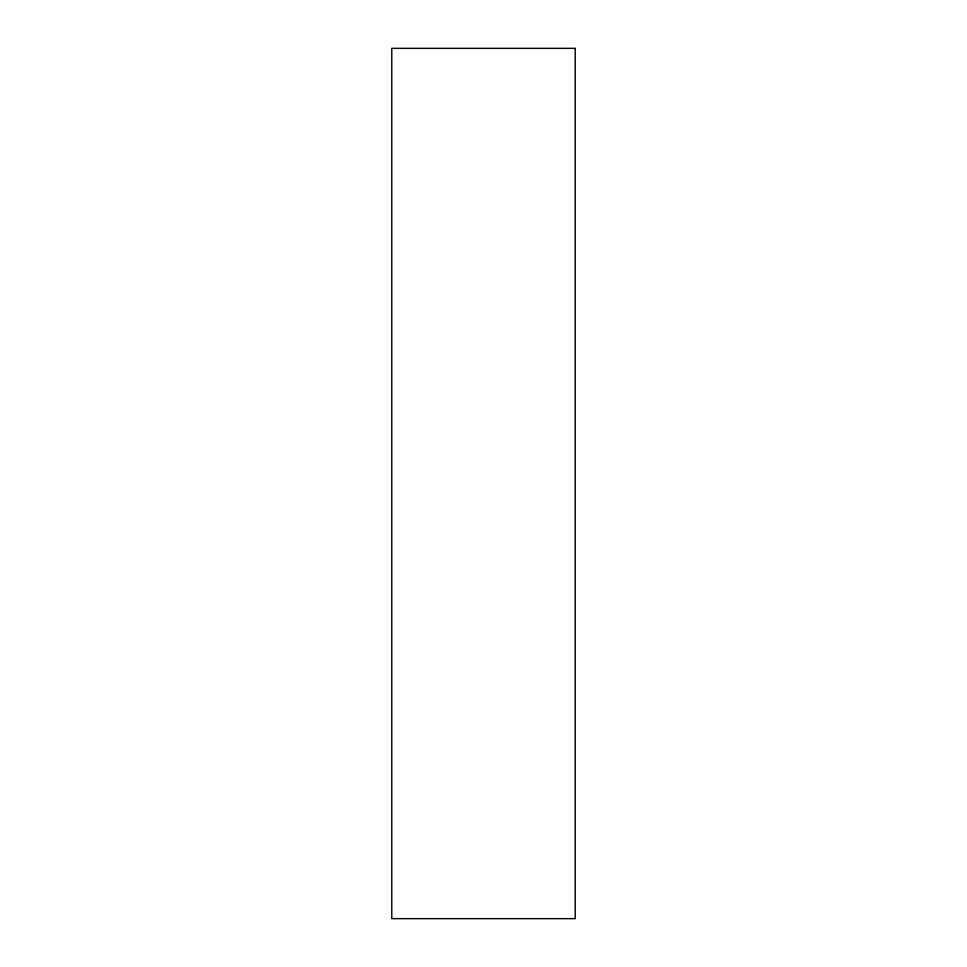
<?xml version="1.0" encoding="UTF-8"?>
<svg xmlns="http://www.w3.org/2000/svg" width="967" height="967" viewBox="0 0 967 967"><rect width="100%" height="100%" fill="white"/><g stroke="black" fill="none" stroke-linecap="round" stroke-linejoin="round"><path stroke-width="1.45" d="M575.22 48.35L391.78 48.35L391.78 918.65L575.22 918.65L575.22 48.35"/></g></svg>
